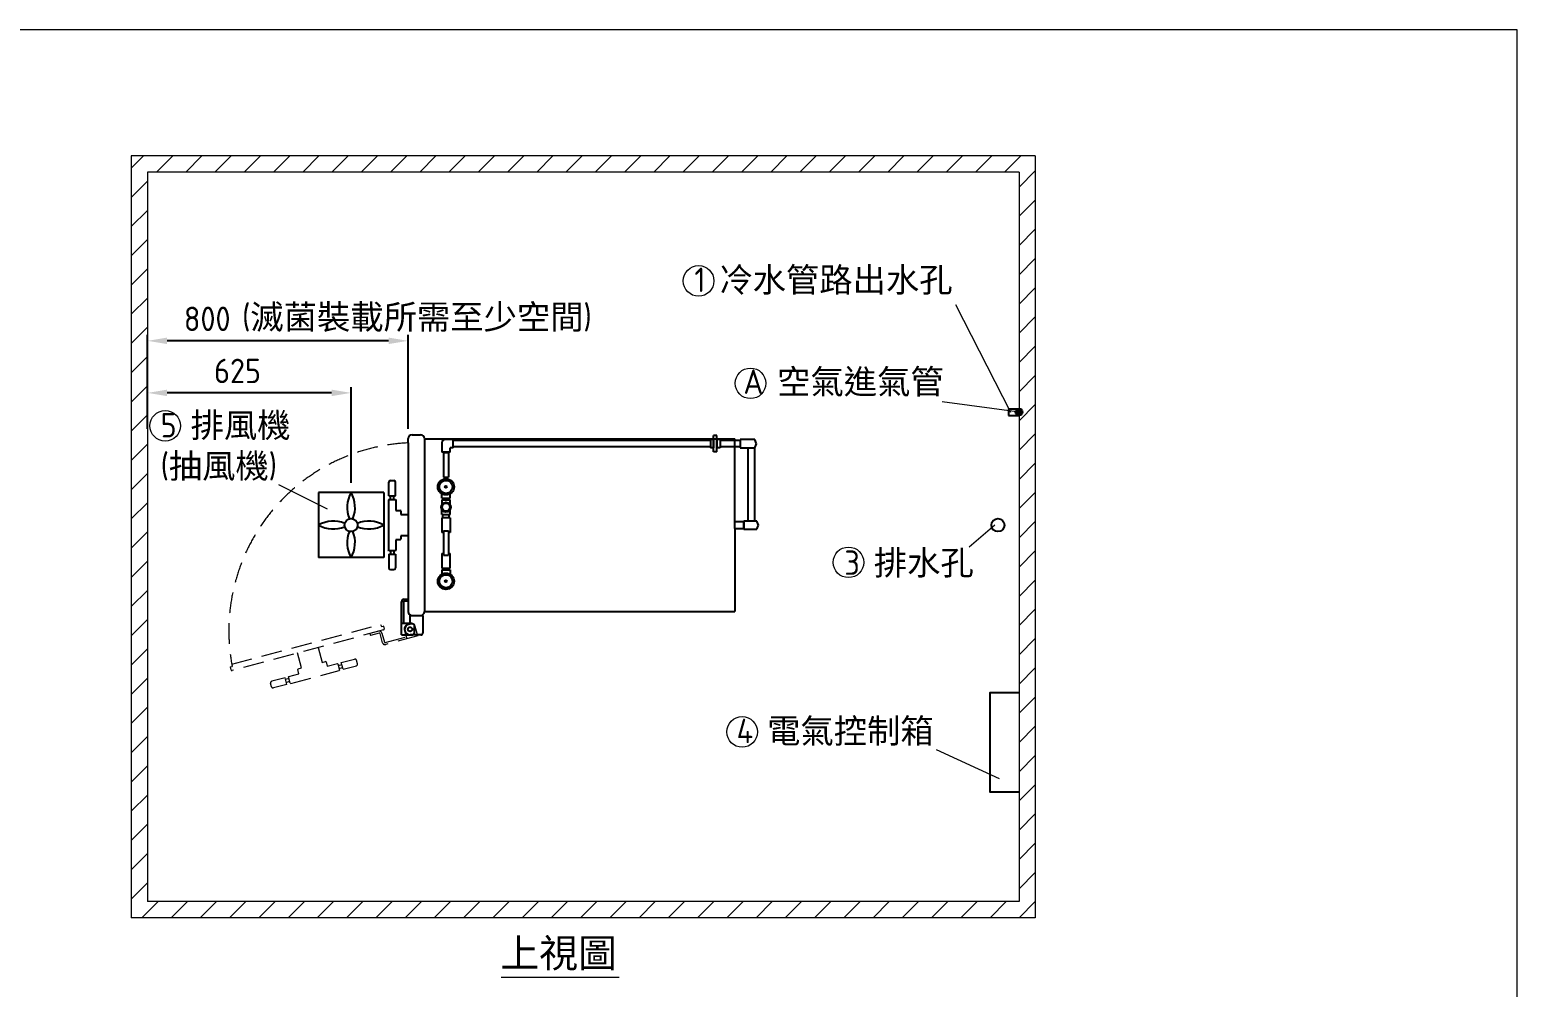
# Model space of a CAD drawing. Header units: millimetres. Extents: x -224883 to -213163, y -21825 to -13585.
# Drawn here: x -217730 to -213163, y -16527 to -13585 of the extents above; entities that cross this region are included whole.
import ezdxf

# ---------------------------------------------------------------- set-up
doc = ezdxf.new("R2010")
doc.units = ezdxf.units.MM
doc.linetypes.add('HIDDEN', pattern=[9.525, 6.35, -3.175])
doc.layers.get('0').update_dxf_attribs({"lineweight": 25})
for name, color, linetype, lineweight in [('D', 3, 'Continuous', 13), ('F', 7, 'Continuous', 15), ('H', 2, 'HIDDEN', 15), ('S', 4, 'Continuous', 15)]:
    doc.layers.add(name, color=color, linetype=linetype, lineweight=lineweight)
doc.styles.get("Standard").update_dxf_attribs({"font": 'KAIU.TTF'})
doc.styles.add('STU25', font='isocp2.shx')
doc.dimstyles.new('STU25', dxfattribs={"dimscale": 30, "dimtxt": 2.5, "dimasz": 2, "dimexe": 0.6, "dimexo": 1, "dimgap": 1, "dimtad": 1, "dimdsep": 46, "dimtxsty": 'STU25', "dimcen": 2, "dimazin": 2, "dimtfac": 1, "dimtmove": 0, "dimatfit": 3, "dimfxl": 0, "dimtolj": 1, "dimtzin": 0, "dimarcsym": 0})

# ---------------------------------------------------------------- blocks, each defined once
blk = doc.blocks.new('*D6')
at = {"layer": 'D', "color": 0, "linetype": 'Continuous', "lineweight": -2}
for p, q in [((-217368.6, -14781.5), (-217368.6, -14682.9)), ((-216803.6, -14700.9), (-217308.6, -14700.9)), ((-216743.6, -14977), (-216743.6, -14682.9))]:
    blk.add_line(p, q, dxfattribs=at)
at = {"layer": 'D', "color": 0}
for points in [[(-217308.6, -14690.9), (-217308.6, -14710.9), (-217368.6, -14700.9)], [(-216803.6, -14710.9), (-216803.6, -14690.9), (-216743.6, -14700.9)]]:
    blk.add_solid(points, dxfattribs=at)
at = {"layer": 'Defpoints', "color": 0}
for p in [(-217368.6, -14700.9), (-217368.6, -14811.5), (-216743.6, -15007)]:
    blk.add_point(p, dxfattribs=at)
at = {"layer": 'D', "color": 0, "insert": (-217092.4, -14633.4), "char_height": 75, "attachment_point": 5, "style": 'STU25'}
blk.add_mtext('\\A1;625', dxfattribs=at)
blk = doc.blocks.new('*D15')
at = {"layer": 'D', "color": 0, "lineweight": -2}
for p, q in [((-217368.6, -14811.5), (-217368.6, -14523)), ((-216568.6, -14811.5), (-216568.6, -14523)), ((-216628.6, -14541), (-217308.6, -14541))]:
    blk.add_line(p, q, dxfattribs=at)
at = {"layer": 'D', "color": 0}
for points in [[(-217308.6, -14531), (-217308.6, -14551), (-217368.6, -14541)], [(-216628.6, -14551), (-216628.6, -14531), (-216568.6, -14541)]]:
    blk.add_solid(points, dxfattribs=at)
at = {"layer": 'Defpoints', "color": 0}
for p in [(-217368.6, -14541), (-217368.6, -14841.5), (-216568.6, -14841.5)]:
    blk.add_point(p, dxfattribs=at)
at = {"layer": 'D', "color": 0, "insert": (-217185.5, -14473.5), "char_height": 75, "attachment_point": 5, "style": 'STU25'}
blk.add_mtext('\\A1;800', dxfattribs=at)

msp = doc.modelspace()

# ---------------------------------------------------------------- hatches: boundary and pattern name
msp.add_hatch(color=256).paths.add_polyline_path([(-214682.103, -14759.873, 1), (-214703.624, -14759.873, 1)])
at = {"layer": 'H', "linetype": 'HIDDEN', "ltscale": 5}
h = msp.add_hatch(dxfattribs=at)
h.set_pattern_fill('ANSI31', color=256, scale=20, style=0)
h.set_pattern_definition([(45, (13795.505, 61.015), (-44.90128, 44.90128), [])])
h.paths.add_polyline_path([(-217418.614, -13973.003), (-217418.614, -16313.003), (-214642.864, -16313.003), (-214642.864, -13973.003)])
h.paths.add_polyline_path([(-217368.614, -14023.003), (-217368.614, -16263.003), (-214692.864, -16263.003), (-214692.864, -14023.003)], flags=16)

# ---------------------------------------------------------------- linework, layer by layer
at = {"linetype": 'Continuous'}
for p, q in [((-214725.239, -14749.873), (-214692.864, -14749.873)), ((-214725.239, -14749.873), (-214725.239, -14769.873)), ((-214725.239, -14769.873), (-214692.864, -14769.873)), ((-216518.61, -14842.003), (-215565.861, -14842.003)), ((-215630.528, -14882.003), (-215630.528, -14832.003)), ((-215620.528, -14832.003), (-215630.528, -14832.003)), ((-215620.528, -14882.003), (-215620.528, -14832.003)), ((-215565.861, -15117.003), (-215565.861, -14842.003)), ((-216465.02, -14854.503), (-216465.02, -14882.7)), ((-216440.02, -14882.7), (-216465.02, -14882.7)), ((-216460.02, -14884.503), (-216460.02, -14959.503)), ((-216460.02, -14884.503), (-216445.02, -14884.503)), ((-216430.02, -14844.503), (-216455.02, -14844.503)), ((-216445.02, -14884.503), (-216445.02, -14959.503)), ((-216440.02, -14882.7), (-216440.02, -14869.503)), ((-216430.02, -14869.503), (-216440.02, -14869.503)), ((-216430.02, -14869.503), (-216430.02, -14844.503)), ((-215640.528, -14847.003), (-216430.02, -14847.003)), ((-216430.02, -14867.003), (-216430.02, -14847.003)), ((-215640.528, -14867.003), (-216430.02, -14867.003)), ((-215630.528, -14844.503), (-215640.528, -14844.503)), ((-215640.528, -14844.503), (-215640.528, -14869.503)), ((-215630.528, -14869.503), (-215640.528, -14869.503)), ((-215630.528, -14844.503), (-215630.528, -14869.503)), ((-215620.528, -14882.003), (-215630.528, -14882.003)), ((-215620.528, -14844.503), (-215620.528, -14869.503)), ((-215610.528, -14844.503), (-215620.528, -14844.503)), ((-215610.528, -14869.503), (-215620.528, -14869.503)), ((-215610.528, -14844.503), (-215610.528, -14869.503)), ((-215549.606, -14847.003), (-215610.528, -14847.003)), ((-215549.606, -14867.003), (-215610.528, -14867.003)), ((-215549.606, -14844.503), (-215549.606, -14869.503)), ((-215504.107, -14844.503), (-215549.606, -14844.503)), ((-215549.606, -14869.503), (-215504.107, -14869.503)), ((-215524.409, -15094.503), (-215524.409, -14869.503)), ((-215504.409, -15094.503), (-215504.409, -14869.503)), ((-215499.107, -14857.003), (-215504.107, -14844.503)), ((-215504.107, -14869.503), (-215499.107, -14857.003)), ((-216628.074, -15017.488), (-216628.074, -14975.281)), ((-216623.074, -14970.281), (-216612.074, -14970.281)), ((-216607.074, -15017.488), (-216607.074, -14975.281)), ((-216460.02, -14959.503), (-216445.02, -14959.503)), ((-216643.614, -15007.003), (-216843.614, -15007.003)), ((-216843.614, -15007.003), (-216843.614, -15207.003)), ((-216643.614, -15007.003), (-216643.614, -15207.003)), ((-216628.074, -15017.488), (-216607.074, -15017.488)), ((-216622.324, -15028.253), (-216622.324, -15017.488)), ((-216612.824, -15028.253), (-216612.824, -15017.488)), ((-216465.02, -15024.503), (-216465.02, -15011.154)), ((-216465.02, -15024.503), (-216440.02, -15024.503)), ((-216462.52, -15024.503), (-216462.52, -15029.503)), ((-216442.52, -15024.503), (-216442.52, -15029.503)), ((-216440.02, -15024.503), (-216440.02, -15011.154)), ((-216627.574, -15028.253), (-216629.074, -15029.753)), ((-216629.074, -15029.753), (-216629.074, -15184.253)), ((-216627.574, -15028.253), (-216607.574, -15028.253)), ((-216607.574, -15028.253), (-216606.074, -15029.753)), ((-216606.074, -15029.753), (-216606.074, -15062.003)), ((-216606.074, -15062.003), (-216592.574, -15062.003)), ((-216591.074, -15063.503), (-216592.574, -15062.003)), ((-216591.074, -15063.503), (-216591.074, -15074.503)), ((-216465.02, -15029.503), (-216440.02, -15029.503)), ((-216465.02, -15029.503), (-216465.02, -15043.711)), ((-216465.02, -15074.503), (-216465.02, -15060.295)), ((-216440.02, -15043.711), (-216440.02, -15029.503)), ((-216440.02, -15074.503), (-216440.02, -15060.295)), ((-216591.074, -15074.503), (-216568.61, -15074.503)), ((-216465.02, -15074.503), (-216440.02, -15074.503)), ((-216465.02, -15084.503), (-216465.02, -15129.503)), ((-216440.02, -15084.503), (-216465.02, -15084.503)), ((-216462.52, -15084.503), (-216462.52, -15074.503)), ((-216442.52, -15084.503), (-216442.52, -15074.503)), ((-216440.02, -15084.503), (-216440.02, -15129.503)), ((-215565.861, -15117.003), (-215565.861, -15372.003)), ((-215537.864, -15094.503), (-215537.864, -15119.503)), ((-215497.864, -15094.503), (-215537.864, -15094.503)), ((-215537.864, -15117.003), (-215537.864, -15097.003)), ((-215492.864, -15107.003), (-215497.864, -15094.503)), ((-215497.864, -15119.503), (-215492.864, -15107.003)), ((-216592.574, -15152.003), (-216606.074, -15152.003)), ((-216606.074, -15152.003), (-216606.074, -15184.253)), ((-216592.574, -15152.003), (-216591.074, -15150.503)), ((-216591.074, -15139.503), (-216591.074, -15150.503)), ((-216568.61, -15139.503), (-216591.074, -15139.503)), ((-216460.02, -15129.503), (-216465.02, -15129.503)), ((-216460.02, -15124.503), (-216445.02, -15124.503)), ((-216460.02, -15124.503), (-216460.02, -15199.503)), ((-216445.02, -15124.503), (-216445.02, -15199.503)), ((-216440.02, -15129.503), (-216445.02, -15129.503)), ((-215537.864, -15119.503), (-215497.864, -15119.503)), ((-216643.614, -15207.003), (-216843.614, -15207.003)), ((-216627.574, -15185.753), (-216629.074, -15184.253)), ((-216628.074, -15196.519), (-216607.074, -15196.519)), ((-216628.074, -15196.519), (-216628.074, -15238.725)), ((-216607.574, -15185.753), (-216627.574, -15185.753)), ((-216622.324, -15185.753), (-216622.324, -15196.519)), ((-216612.824, -15185.753), (-216612.824, -15196.519)), ((-216607.574, -15185.753), (-216606.074, -15184.253)), ((-216607.074, -15196.519), (-216607.074, -15238.725)), ((-216465.02, -15194.503), (-216465.02, -15239.503)), ((-216465.02, -15194.503), (-216460.02, -15194.503)), ((-216460.02, -15199.503), (-216445.02, -15199.503)), ((-216445.02, -15194.503), (-216440.02, -15194.503)), ((-216440.02, -15239.503), (-216440.02, -15194.503)), ((-216623.074, -15243.725), (-216612.074, -15243.725)), ((-216465.02, -15239.503), (-216440.02, -15239.503)), ((-216465.02, -15244.503), (-216440.02, -15244.503)), ((-216465.02, -15244.503), (-216465.02, -15257.852)), ((-216462.52, -15239.503), (-216462.52, -15244.503)), ((-216442.52, -15239.503), (-216442.52, -15244.503)), ((-216440.02, -15244.503), (-216440.02, -15257.852)), ((-216518.61, -15372.003), (-215565.861, -15372.003))]:
    msp.add_line(p, q, dxfattribs=at)
for p, q in [((-216568.61, -14854.503), (-216568.61, -14841.503)), ((-216556.61, -14829.503), (-216530.61, -14829.503)), ((-216518.61, -14842.003), (-216518.61, -15372.003)), ((-216568.61, -14854.503), (-216568.61, -15372.503)), ((-215537.864, -15097.003), (-215565.861, -15097.003)), ((-215565.861, -15117.003), (-215537.864, -15117.003)), ((-216563.61, -15384.503), (-216523.61, -15384.503)), ((-216563.61, -15384.503), (-216563.61, -15404.467)), ((-216556.61, -15384.503), (-216530.61, -15384.503)), ((-216523.61, -15384.503), (-216523.61, -15438.467)), ((-216578.61, -15428.967), (-216578.61, -15425.467)), ((-216578.61, -15428.467), (-216578.61, -15425.467)), ((-216563.61, -15404.467), (-216563.61, -15406.893)), ((-216523.61, -15404.467), (-216523.61, -15438.467)), ((-216529.61, -15444.467), (-216562.61, -15444.467))]:
    msp.add_line(p, q)
at = {"ltscale": 10}
for p, q in [((-216588.61, -15444.467), (-216588.61, -15342.467)), ((-216582.61, -15342.467), (-216582.61, -15409.467)), ((-216580.61, -15334.467), (-216568.61, -15334.467)), ((-216568.61, -15340.467), (-216580.61, -15340.467)), ((-216558.61, -15409.467), (-216588.61, -15409.467)), ((-216548.61, -15434.467), (-216548.61, -15419.467)), ((-216588.61, -15444.467), (-216558.61, -15444.467))]:
    msp.add_line(p, q, dxfattribs=at)
at = {"linetype": 'Continuous'}
msp.add_lwpolyline([(-214692.864, -15621.96), (-214782.461, -15621.96), (-214782.461, -15926.648), (-214692.864, -15926.648)], dxfattribs=at)
for centre, radius in [((-214692.864, -14759.873), 10.761), ((-216743.614, -15107.003), 20), ((-216743.614, -15107.003), 20), ((-216743.614, -15107.003), 20), ((-216743.614, -15107.003), 20), ((-214757.864, -15107.003), 20), ((-216562.61, -15426.967), 6.45)]:
    msp.add_circle(centre, radius)
for centre, radius in [((-216452.52, -14989.503), 25), ((-216452.52, -14989.503), 20), ((-216452.52, -14989.503), 3), ((-216452.52, -15052.003), 15), ((-216452.52, -15052.003), 11.88), ((-216452.52, -15279.503), 25), ((-216452.52, -15279.503), 20), ((-216452.52, -15279.503), 3)]:
    msp.add_circle(centre, radius, dxfattribs=at)
for centre, radius, start, end in [((-216556.61, -14841.503), 12, 90, 180), ((-216530.61, -14841.503), 12, 0, 90), ((-216662.589, -15052.878), 93.11, 150.481802, 201.977032), ((-216824.638, -15052.878), 93.11, 338.022968, 29.518198), ((-216797.738, -15188.027), 93.11, 68.022968, 119.518198), ((-216797.738, -15025.979), 93.11, 240.481802, 291.977032), ((-216689.489, -15188.027), 93.11, 60.481802, 111.977032), ((-216689.489, -15025.979), 93.11, 248.022968, 299.518198), ((-216662.589, -15161.128), 93.11, 158.022968, 209.518198), ((-216824.638, -15161.128), 93.11, 330.481802, 21.977032), ((-216556.61, -15372.503), 12, 180, 270), ((-216530.61, -15372.503), 12, 270, 0), ((-216562.61, -15425.467), 16, 102.153197, 180), ((-216562.61, -15428.467), 16, 180, 270), ((-216566.61, -15406.893), 3, 282.153197, 0), ((-216529.61, -15438.467), 6, 270, 0)]:
    msp.add_arc(centre, radius, start, end)
for centre, radius, start, end in [((-216455.02, -14854.503), 10, 90, 180), ((-216623.074, -14975.281), 5, 90, 180), ((-216612.074, -14975.281), 5, 0, 90), ((-216623.074, -15238.725), 5, 180, 270), ((-216612.074, -15238.725), 5, 270, 0)]:
    msp.add_arc(centre, radius, start, end, dxfattribs=at)
at = {"ltscale": 10}
for centre, radius, start, end in [((-216580.61, -15342.467), 8, 90, 180), ((-216580.61, -15342.467), 2, 90, 180), ((-216558.61, -15419.467), 10, 0, 90), ((-216558.61, -15434.467), 10, 270, 0)]:
    msp.add_arc(centre, radius, start, end, dxfattribs=at)
at = {"layer": 'D', "linetype": 'Continuous'}
for p, q in [((-214717.72, -14760.812), (-214886.908, -14430.517)), ((-214767.299, -15107.003), (-214846.099, -15175))]:
    msp.add_line(p, q, dxfattribs=at)
at = {"layer": 'D'}
for p, q in [((-214692.864, -14759.873), (-214929.317, -14728.41)), ((-216966.498, -14982.272), (-216817.043, -15057.252)), ((-214947.009, -15796.104), (-214753.403, -15885.042)), ((-216282.419, -16495.338), (-215920.166, -16495.338))]:
    msp.add_line(p, q, dxfattribs=at)
for centre in [(-215676.778, -14356.95), (-215517.372, -14671.509), (-217314.463, -14802.081), (-215216.648, -15221.422), (-215543.057, -15742.384)]:
    msp.add_circle(centre, 47, dxfattribs=at)
at = {"layer": 'F', "color": 6}
msp.add_lwpolyline([(-224883.219, -13585.353), (-224883.219, -21825.353), (-213163.219, -21825.353), (-213163.219, -13585.353)], close=True, dxfattribs=at)
msp.add_lwpolyline([(-224883.219, -13585.353), (-224883.219, -21825.353), (-213163.219, -21825.353), (-213163.219, -13585.353)], close=True, dxfattribs=at)
at = {"layer": 'H', "ltscale": 10}
for p, q in [((-217109.948, -15534.285), (-216653.065, -15411.864)), ((-216644.284, -15429.181), (-217108.894, -15553.673)), ((-216658.808, -15433.073), (-216685.854, -15440.32)), ((-216653.065, -15411.864), (-216650.733, -15418.486)), ((-216650.733, -15418.486), (-216645.458, -15417.072)), ((-216644.233, -15417.779), (-216645.458, -15417.072)), ((-216644.233, -15417.779), (-216642.163, -15425.507)), ((-216580.549, -15427.633), (-216572.785, -15456.61)), ((-216558.989, -15411.503), (-216573.478, -15415.385)), ((-216538.977, -15447.552), (-216546.742, -15418.574)), ((-216685.854, -15440.32), (-216684.301, -15446.115)), ((-216657.255, -15438.868), (-216684.301, -15446.115)), ((-216647.3, -15468.294), (-216654.805, -15440.282)), ((-216649.01, -15438.73), (-216641.504, -15466.741)), ((-216639.055, -15468.156), (-216574.338, -15450.815)), ((-216538.977, -15447.552), (-216637.502, -15473.951)), ((-216895.697, -15545.685), (-216907.982, -15499.839)), ((-216845.197, -15483.015), (-216832.912, -15528.862)), ((-216832.912, -15528.862), (-216822.287, -15526.015)), ((-216820.45, -15527.075), (-216822.287, -15526.015)), ((-216820.45, -15527.075), (-216816.956, -15540.115)), ((-216773.698, -15529.56), (-216732.93, -15518.636)), ((-216723.959, -15532.797), (-216726.806, -15522.171)), ((-217114.639, -15543.824), (-217113.932, -15542.6)), ((-217114.639, -15543.824), (-217112.569, -15551.552)), ((-217113.932, -15542.6), (-217108.657, -15541.186)), ((-217109.948, -15534.285), (-217108.657, -15541.186)), ((-216936.101, -15573.593), (-216935.04, -15571.756)), ((-216930.925, -15592.912), (-216936.101, -15573.593)), ((-216935.04, -15571.756), (-216903.889, -15563.409)), ((-216929.087, -15593.972), (-216779.852, -15553.985)), ((-216906.323, -15548.532), (-216907.383, -15550.369)), ((-216903.889, -15563.409), (-216907.383, -15550.369)), ((-216906.323, -15548.532), (-216895.697, -15545.685)), ((-216816.956, -15540.115), (-216785.805, -15531.768)), ((-216783.968, -15532.829), (-216785.805, -15531.768)), ((-216783.968, -15532.829), (-216778.791, -15552.148)), ((-216782.609, -15537.9), (-216772.21, -15535.114)), ((-216780.15, -15547.076), (-216769.751, -15544.29)), ((-216778.791, -15552.148), (-216779.852, -15553.985)), ((-216768.263, -15549.844), (-216773.698, -15529.56)), ((-216768.263, -15549.844), (-216727.495, -15538.92)), ((-216988.086, -15603.569), (-216990.933, -15592.944)), ((-216946.629, -15575.896), (-216987.397, -15586.82)), ((-216941.194, -15596.181), (-216981.962, -15607.105)), ((-216941.194, -15596.181), (-216946.629, -15575.896)), ((-216934.742, -15578.664), (-216945.141, -15581.45)), ((-216932.283, -15587.84), (-216942.682, -15590.627)), ((-216930.925, -15592.912), (-216929.087, -15593.972))]:
    msp.add_line(p, q, dxfattribs=at)
msp.add_circle((-216562.61, -15426.967), 6.4, dxfattribs=at)
msp.add_circle((-216562.61, -15426.967), 6.4, dxfattribs=at)
for centre, radius, start, end in [((-216541.568, -15431.474), 577.604, 92.683468, 190.949507), ((-216656.737, -15440.8), 8, 15, 105), ((-216645.06, -15426.283), 3, 285, 15), ((-216570.89, -15425.044), 10, 105, 195), ((-216556.401, -15421.162), 10, 15, 105), ((-216656.737, -15440.8), 2, 15, 105), ((-216639.572, -15466.224), 8, 195, 285), ((-216639.572, -15466.224), 2, 195, 285), ((-216731.636, -15523.466), 5, 15, 105), ((-217109.671, -15550.775), 3, 195, 285), ((-216728.789, -15534.091), 5, 285, 15), ((-216986.103, -15591.65), 5, 105, 195), ((-216983.256, -15602.275), 5, 195, 285)]:
    msp.add_arc(centre, radius, start, end, dxfattribs=at)
at = {"layer": 'S', "linetype": 'Continuous'}
for p, q in [((-214642.864, -13973.003), (-217418.614, -13973.003)), ((-217418.614, -13973.003), (-217418.614, -16313.003)), ((-214642.864, -13973.003), (-214642.864, -16313.003)), ((-214692.864, -14023.003), (-217368.614, -14023.003)), ((-217368.614, -14023.003), (-217368.614, -16263.003)), ((-214692.864, -14023.003), (-214692.864, -16263.003)), ((-214692.864, -16263.003), (-217368.614, -16263.003)), ((-214642.864, -16313.003), (-217418.614, -16313.003))]:
    msp.add_line(p, q, dxfattribs=at)

# ---------------------------------------------------------------- texts
at = {"layer": 'D', "color": 11, "attachment_point": 1}
for s, insert, char_height in [('{\\Fisocp2.shx;\\C3;1 \\f標楷體|b0|i0|c136|p65;冷水管路出水孔}', (-215689.691, -14316.178), 75), ('{\\Fisocp2.shx;\\C3;(\\f標楷體|b0|i0|c136|p65;滅菌裝載所需至少空間\\Fisocp2.shx;)}', (-217078.2, -14429.98), 75), ('{\\Fisocp2.shx;\\C3;A \\f標楷體|b0|i0|c136|p65;空氣進氣管}', (-215539.087, -14628.866), 75), ('{\\Fisocp2.shx;\\C3;5 \\f標楷體|b0|i0|c136|p65;排風機\\P\\Fisocp2.shx;(\\f標楷體|b0|i0|c136|p65;抽風機\\Fisocp2.shx;)}', (-217328.476, -14762.649), 75), ('{\\Fisocp2.shx;\\C3;3 \\f標楷體|b0|i0|c136|p65;排水孔}', (-215229.1, -15185.028), 75), ('{\\Fisocp2.shx;\\C3;4 \\f標楷體|b0|i0|c136|p65;電氣控制箱}', (-215559.954, -15701.764), 75), ('上視圖', (-216285.594, -16377.958), 87.5)]:
    msp.add_mtext(s, dxfattribs=dict(at, insert=insert, char_height=char_height))

# ---------------------------------------------------------------- dimensions: what is measured, and where the dimension line sits
at = {"layer": 'D'}
dim = msp.add_linear_dim(base=(-217368.614, -14541.007), p1=(-216568.61, -14841.503), p2=(-217368.614, -14841.503), dimstyle='STU25', dxfattribs=at)
dim.commit()
dim.dimension.update_dxf_attribs({"geometry": '*D15', "text_midpoint": (-217185.457, -14541.007), "dimtype": 160})
at = {"layer": 'D', "linetype": 'Continuous'}
dim = msp.add_linear_dim(base=(-217368.614, -14700.922), p1=(-216743.614, -15007.003), p2=(-217368.614, -14811.503), dimstyle='STU25', dxfattribs=at)
dim.commit()
dim.dimension.update_dxf_attribs({"geometry": '*D6', "text_midpoint": (-217092.372, -14700.922), "dimtype": 160})

doc.saveas('drawing.dxf')
